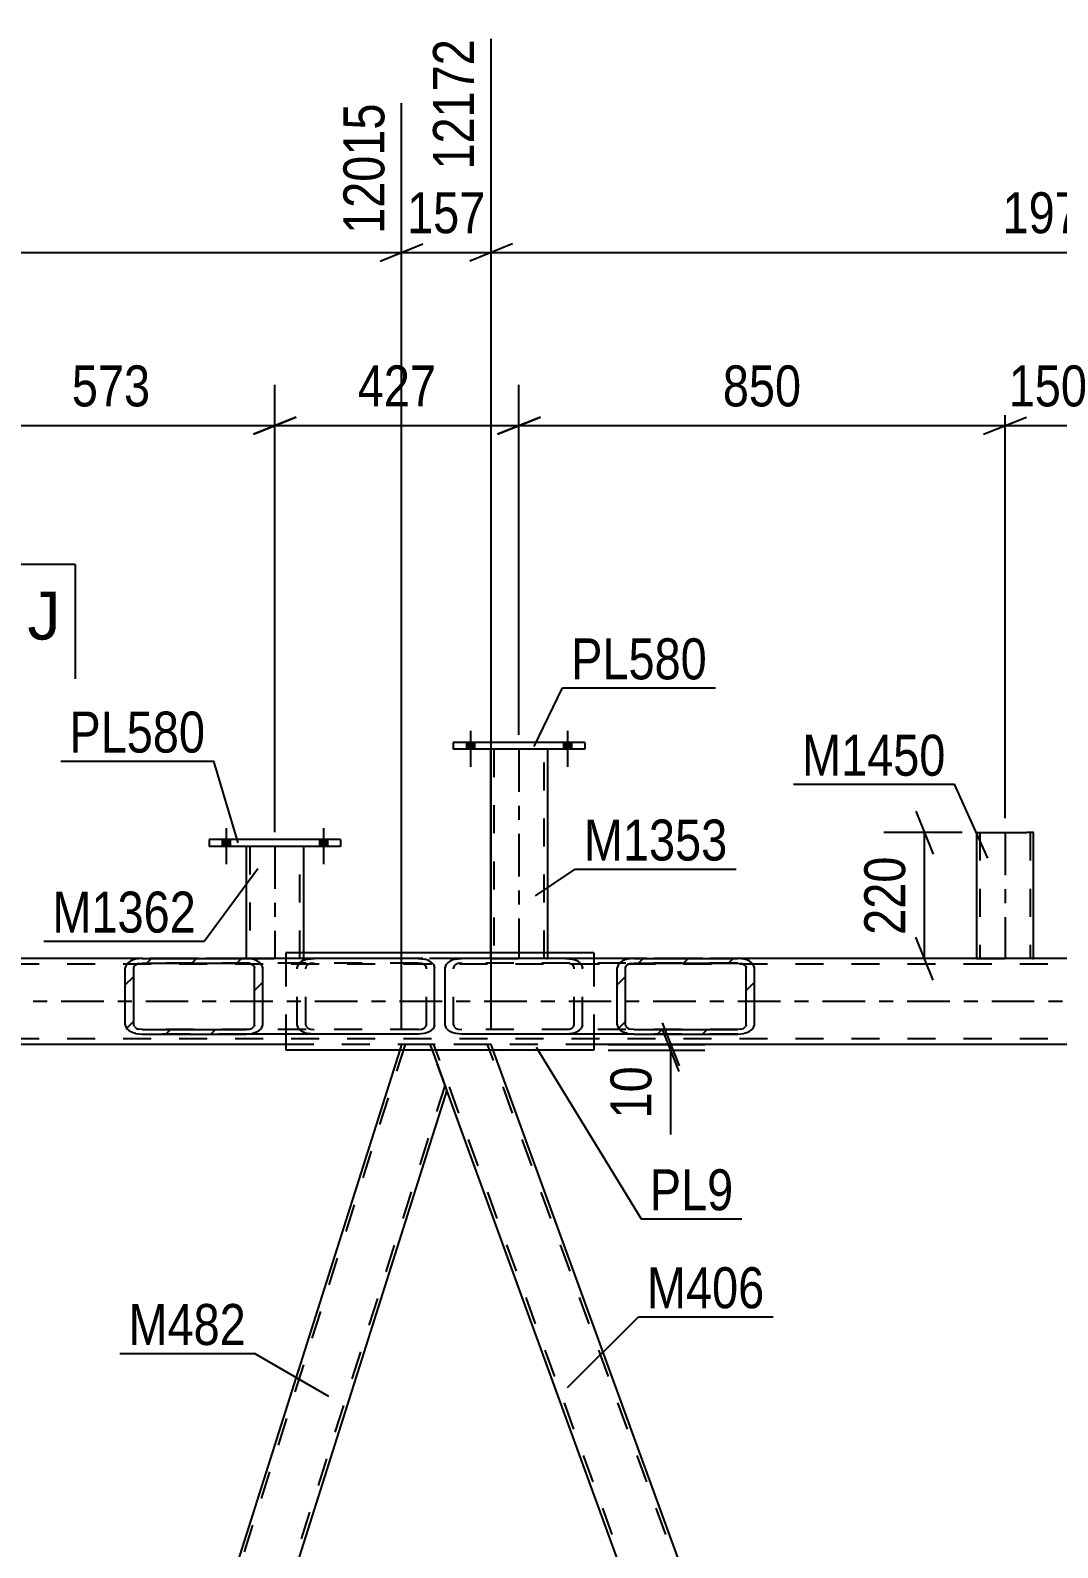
# Model space of a CAD drawing. Header units: millimetres. Extents: x -808 to 381, y -747 to 94.
# Drawn here: x -324.3 to -252.4, y -190.4 to -84.3 of the extents above; entities that cross this region are included whole.
import ezdxf

# ---------------------------------------------------------------- set-up
doc = ezdxf.new("R2010")
doc.units = ezdxf.units.MM
doc.linetypes.add('DXK_LINE_DOT2', pattern=[3.9198, 1.9599, -1.9599])
doc.linetypes.add('DXK_LINE_DOT3', pattern=[5.9187, 2.979, -0.9799, 0.9799, -0.9799])
doc.styles.add('Arial', font='arial.ttf', dxfattribs={"height": 0.2})
doc.styles.add('Arial Narrow', font='ARIALN.TTF', dxfattribs={"height": 0.2})

# ---------------------------------------------------------------- blocks, each defined once
blk = doc.blocks.new('Bolt-232923327-142959 - 79863')
at = {"linetype": 'Continuous'}
for points in [[(-310.29, -140.86), (-310.85, -140.86), (-310.85, -141.34), (-310.29, -141.34)], [(-310.29, -140.86), (-310.85, -140.86), (-310.85, -141.34), (-310.29, -141.34)], [(-303.49, -140.86), (-304.05, -140.86), (-304.05, -141.34), (-303.49, -141.34)], [(-303.49, -140.86), (-304.05, -140.86), (-304.05, -141.34), (-303.49, -141.34)]]:
    blk.add_hatch(color=1, dxfattribs=at).paths.add_polyline_path(points)
at = {"color": 1, "linetype": 'Continuous'}
for p, q in [((-310.57, -140.06), (-310.57, -142.58)), ((-310.57, -140.06), (-310.57, -142.58)), ((-303.77, -140.06), (-303.77, -142.58)), ((-303.77, -140.06), (-303.77, -142.58)), ((-310.85, -140.86), (-310.85, -141.34)), ((-310.85, -140.86), (-310.85, -141.34)), ((-310.29, -140.86), (-310.29, -141.34)), ((-310.29, -140.86), (-310.29, -141.34)), ((-304.05, -140.86), (-304.05, -141.34)), ((-304.05, -140.86), (-304.05, -141.34)), ((-303.49, -140.86), (-303.49, -141.34)), ((-303.49, -140.86), (-303.49, -141.34))]:
    blk.add_line(p, q, dxfattribs=at)
blk = doc.blocks.new('Part-232923327-79938 - 79863')
at = {"color": 7, "linetype": 'DXK_LINE_DOT2'}
for p, q in [((-111.99, -149.59), (-743.62, -149.59)), ((-112.59, -149.19), (-657, -149.19)), ((-274.78, -149.19), (-316.46, -149.19)), ((-111.99, -154.79), (-743.62, -154.79)), ((-284.85, -155.19), (-306.4, -155.19))]:
    blk.add_line(p, q, dxfattribs=at)
at = {"color": 2, "linetype": 'Continuous'}
for p, q in [((-316.46, -149.19), (-359.92, -149.19)), ((-231.33, -149.19), (-274.78, -149.19)), ((-306.4, -155.19), (-369.98, -155.19)), ((-221.26, -155.19), (-284.85, -155.19))]:
    blk.add_line(p, q, dxfattribs=at)
at = {"color": 7, "linetype": 'DXK_LINE_DOT3'}
blk.add_line((-111.99, -152.19), (-743.62, -152.19), dxfattribs=at)
blk = doc.blocks.new('Part-232923327-79876 - 79863')
at = {"linetype": 'Continuous'}
h = blk.add_hatch(dxfattribs=at)
h.set_pattern_fill('', scale=0.7, style=0, pattern_type=0)
h.set_pattern_definition([(45, (-317.537, -154.072), (-1.57154, 1.57154), [])])
h.paths.add_polyline_path([(-317.63, -153.83), (-317.54, -154.07), (-317.28, -154.28), (-316.91, -154.42), (-316.46, -154.47), (-309.18, -154.47), (-308.74, -154.42), (-308.36, -154.28), (-308.11, -154.07), (-308.02, -153.83), (-308.02, -149.83), (-308.11, -149.58), (-308.36, -149.37), (-308.74, -149.24), (-309.18, -149.19), (-316.46, -149.19), (-316.91, -149.24), (-317.28, -149.37), (-317.54, -149.58), (-317.63, -149.83)])
h.paths.add_polyline_path([(-317, -149.7), (-316.87, -149.6), (-316.68, -149.53), (-316.46, -149.51), (-309.18, -149.51), (-308.96, -149.53), (-308.77, -149.6), (-308.64, -149.7), (-308.6, -149.83), (-308.6, -153.83), (-308.64, -153.95), (-308.77, -154.05), (-308.96, -154.12), (-309.18, -154.15), (-316.46, -154.15), (-316.68, -154.12), (-316.87, -154.05), (-317, -153.95), (-317.04, -153.83), (-317.04, -149.83)])
at = {"color": 2, "linetype": 'Continuous'}
for p, q in [((-317.54, -149.58), (-317.63, -149.83)), ((-316.46, -149.19), (-316.91, -149.24)), ((-316.68, -149.53), (-316.46, -149.51)), ((-316.46, -149.19), (-309.18, -149.19)), ((-316.46, -149.51), (-309.18, -149.51)), ((-297.15, -149.19), (-309.18, -149.19)), ((-308.74, -149.24), (-309.18, -149.19)), ((-309.18, -149.51), (-308.96, -149.53)), ((-308.02, -149.83), (-308.11, -149.58)), ((-297.15, -149.19), (-296.71, -149.24)), ((-296.08, -149.58), (-295.99, -149.83)), ((-317.63, -153.83), (-317.63, -149.83)), ((-317.04, -149.83), (-317, -149.7)), ((-317.04, -153.83), (-317.04, -149.83)), ((-308.64, -149.7), (-308.6, -149.83)), ((-308.6, -153.83), (-308.6, -149.83)), ((-308.02, -153.83), (-308.02, -149.83)), ((-295.99, -153.83), (-295.99, -149.83)), ((-317.63, -153.83), (-317.54, -154.07)), ((-317, -153.95), (-317.04, -153.83)), ((-308.6, -153.83), (-308.64, -153.95)), ((-308.11, -154.07), (-308.02, -153.83)), ((-295.99, -153.83), (-296.08, -154.07)), ((-316.91, -154.42), (-316.46, -154.47)), ((-316.46, -154.15), (-316.68, -154.12)), ((-316.46, -154.15), (-309.18, -154.15)), ((-316.46, -154.47), (-309.18, -154.47)), ((-308.96, -154.12), (-309.18, -154.15)), ((-309.18, -154.47), (-308.74, -154.42)), ((-297.15, -154.47), (-309.18, -154.47)), ((-296.71, -154.42), (-297.15, -154.47))]:
    blk.add_line(p, q, dxfattribs=at)
at = {"color": 7, "linetype": 'DXK_LINE_DOT2'}
for p, q in [((-309.18, -149.19), (-316.46, -149.19)), ((-297.15, -149.51), (-316.46, -149.51)), ((-305.6, -149.83), (-305.51, -149.58)), ((-304.88, -149.24), (-304.43, -149.19)), ((-304.43, -149.51), (-304.65, -149.53)), ((-296.93, -149.53), (-297.15, -149.51)), ((-305.6, -153.83), (-305.6, -149.83)), ((-304.97, -149.7), (-305.01, -149.83)), ((-305.01, -153.83), (-305.01, -149.83)), ((-296.57, -149.83), (-296.61, -149.7)), ((-296.57, -153.83), (-296.57, -149.83)), ((-305.51, -154.07), (-305.6, -153.83)), ((-305.01, -153.83), (-304.97, -153.95)), ((-296.61, -153.95), (-296.57, -153.83)), ((-297.15, -154.15), (-316.46, -154.15)), ((-309.18, -154.47), (-316.46, -154.47)), ((-304.43, -154.47), (-304.88, -154.42)), ((-304.65, -154.12), (-304.43, -154.15)), ((-297.15, -154.15), (-296.93, -154.12))]:
    blk.add_line(p, q, dxfattribs=at)
at = {"color": 2, "linetype": 'Continuous'}
for centre, radius, start, end in [((-316.73, -150.31), 1.09, 99.5182, 138.0637), ((-316.59, -150.07), 0.545, 99.5182, 138.0637), ((-309.05, -150.07), 0.545, 41.9363, 80.4819), ((-308.92, -150.31), 1.09, 41.9363, 80.4819), ((-296.89, -150.31), 1.09, 41.9363, 80.4819), ((-316.73, -153.34), 1.09, 221.9363, 260.4819), ((-316.59, -153.59), 0.545, 221.9363, 260.4819), ((-309.05, -153.59), 0.545, 279.5182, 318.0637), ((-308.92, -153.34), 1.09, 279.5182, 318.0637), ((-296.89, -153.34), 1.09, 279.5182, 318.0637)]:
    blk.add_arc(centre, radius, start, end, dxfattribs=at)
at = {"color": 7, "linetype": 'DXK_LINE_DOT2'}
for centre, radius, start, end in [((-304.7, -150.31), 1.09, 99.5182, 138.0637), ((-304.56, -150.07), 0.545, 99.5182, 138.0637), ((-297.02, -150.07), 0.545, 41.9363, 80.4819), ((-304.7, -153.34), 1.09, 221.9363, 260.4819), ((-304.56, -153.59), 0.545, 221.9363, 260.4819), ((-297.02, -153.59), 0.545, 279.5182, 318.0637)]:
    blk.add_arc(centre, radius, start, end, dxfattribs=at)
blk = doc.blocks.new('Part-232923327-79948 - 79863')
at = {"linetype": 'Continuous'}
h = blk.add_hatch(dxfattribs=at)
h.set_pattern_fill('', scale=0.7, style=0, pattern_type=0)
h.set_pattern_definition([(45, (-283.1393, -154.072), (-1.57154, 1.57154), [])])
h.paths.add_polyline_path([(-283.23, -153.83), (-283.14, -154.07), (-282.89, -154.28), (-282.51, -154.42), (-282.06, -154.47), (-274.78, -154.47), (-274.34, -154.42), (-273.96, -154.28), (-273.71, -154.07), (-273.62, -153.83), (-273.62, -149.83), (-273.71, -149.58), (-273.96, -149.37), (-274.34, -149.24), (-274.78, -149.19), (-282.06, -149.19), (-282.51, -149.24), (-282.89, -149.37), (-283.14, -149.58), (-283.23, -149.83)])
h.paths.add_polyline_path([(-282.6, -149.7), (-282.48, -149.6), (-282.29, -149.53), (-282.06, -149.51), (-274.78, -149.51), (-274.56, -149.53), (-274.37, -149.6), (-274.25, -149.7), (-274.2, -149.83), (-274.2, -153.83), (-274.25, -153.95), (-274.37, -154.05), (-274.56, -154.12), (-274.78, -154.15), (-282.06, -154.15), (-282.29, -154.12), (-282.48, -154.05), (-282.6, -153.95), (-282.65, -153.83), (-282.65, -149.83)])
at = {"color": 2, "linetype": 'Continuous'}
for p, q in [((-295.26, -149.83), (-295.17, -149.58)), ((-294.54, -149.24), (-294.09, -149.19)), ((-282.06, -149.19), (-294.09, -149.19)), ((-283.14, -149.58), (-283.23, -149.83)), ((-282.06, -149.19), (-282.51, -149.24)), ((-282.29, -149.53), (-282.06, -149.51)), ((-282.06, -149.19), (-274.78, -149.19)), ((-282.06, -149.51), (-274.78, -149.51)), ((-274.34, -149.24), (-274.78, -149.19)), ((-274.78, -149.51), (-274.56, -149.53)), ((-273.62, -149.83), (-273.71, -149.58)), ((-295.26, -153.83), (-295.26, -149.83)), ((-283.23, -153.83), (-283.23, -149.83)), ((-282.65, -149.83), (-282.6, -149.7)), ((-282.65, -153.83), (-282.65, -149.83)), ((-274.25, -149.7), (-274.2, -149.83)), ((-274.2, -153.83), (-274.2, -149.83)), ((-273.62, -153.83), (-273.62, -149.83)), ((-295.17, -154.07), (-295.26, -153.83)), ((-283.23, -153.83), (-283.14, -154.07)), ((-282.6, -153.95), (-282.65, -153.83)), ((-274.2, -153.83), (-274.25, -153.95)), ((-273.71, -154.07), (-273.62, -153.83)), ((-294.09, -154.47), (-294.54, -154.42)), ((-282.06, -154.47), (-294.09, -154.47)), ((-282.51, -154.42), (-282.06, -154.47)), ((-282.06, -154.15), (-282.29, -154.12)), ((-282.06, -154.15), (-274.78, -154.15)), ((-282.06, -154.47), (-274.78, -154.47)), ((-274.56, -154.12), (-274.78, -154.15)), ((-274.78, -154.47), (-274.34, -154.42))]:
    blk.add_line(p, q, dxfattribs=at)
at = {"color": 7, "linetype": 'DXK_LINE_DOT2'}
for p, q in [((-294.09, -149.51), (-294.32, -149.53)), ((-274.78, -149.51), (-294.09, -149.51)), ((-286.81, -149.19), (-286.37, -149.24)), ((-286.59, -149.53), (-286.81, -149.51)), ((-285.74, -149.58), (-285.65, -149.83)), ((-274.78, -149.19), (-282.06, -149.19)), ((-294.63, -149.7), (-294.68, -149.83)), ((-294.68, -153.83), (-294.68, -149.83)), ((-286.23, -149.83), (-286.28, -149.7)), ((-286.23, -153.83), (-286.23, -149.83)), ((-285.65, -153.83), (-285.65, -149.83)), ((-294.68, -153.83), (-294.63, -153.95)), ((-286.28, -153.95), (-286.23, -153.83)), ((-285.65, -153.83), (-285.74, -154.07)), ((-294.32, -154.12), (-294.09, -154.15)), ((-274.78, -154.15), (-294.09, -154.15)), ((-286.81, -154.15), (-286.59, -154.12)), ((-286.37, -154.42), (-286.81, -154.47)), ((-274.78, -154.47), (-282.06, -154.47))]:
    blk.add_line(p, q, dxfattribs=at)
at = {"color": 2, "linetype": 'Continuous'}
for centre, radius, start, end in [((-294.36, -150.31), 1.09, 99.5182, 138.0637), ((-282.33, -150.31), 1.09, 99.5182, 138.0637), ((-282.2, -150.07), 0.545, 99.5182, 138.0637), ((-274.65, -150.07), 0.545, 41.9363, 80.4819), ((-274.52, -150.31), 1.09, 41.9363, 80.4819), ((-294.36, -153.34), 1.09, 221.9363, 260.4819), ((-282.33, -153.34), 1.09, 221.9363, 260.4819), ((-282.2, -153.59), 0.545, 221.9363, 260.4819), ((-274.65, -153.59), 0.545, 279.5182, 318.0637), ((-274.52, -153.34), 1.09, 279.5182, 318.0637)]:
    blk.add_arc(centre, radius, start, end, dxfattribs=at)
at = {"color": 7, "linetype": 'DXK_LINE_DOT2'}
for centre, radius, start, end in [((-294.23, -150.07), 0.545, 99.5182, 138.0637), ((-286.68, -150.07), 0.545, 41.9363, 80.4819), ((-286.55, -150.31), 1.09, 41.9363, 80.4819), ((-294.23, -153.59), 0.545, 221.9363, 260.4819), ((-286.68, -153.59), 0.545, 279.5182, 318.0637), ((-286.55, -153.34), 1.09, 279.5182, 318.0637)]:
    blk.add_arc(centre, radius, start, end, dxfattribs=at)
blk = doc.blocks.new('Part-232923327-79903 - 79863')
at = {"color": 7, "linetype": 'DXK_LINE_DOT2'}
for p, q in [((-292.04, -155.19), (-296.3, -155.19)), ((-295.13, -158.39), (-296.3, -155.19)), ((-252.73, -274.19), (-296.04, -155.19)), ((-248.98, -274.19), (-292.29, -155.19)), ((-291.89, -155.59), (-292.04, -155.19))]:
    blk.add_line(p, q, dxfattribs=at)
at = {"color": 2, "linetype": 'Continuous'}
for p, q in [((-249.89, -270.98), (-291.89, -155.59)), ((-253.13, -273.79), (-295.13, -158.39))]:
    blk.add_line(p, q, dxfattribs=at)
blk = doc.blocks.new('Part-232923327-79910 - 79863')
at = {"color": 2, "linetype": 'Continuous'}
for p, q in [((-298.43, -155.59), (-335.03, -270.98)), ((-295.4, -157.65), (-296.15, -155.59)), ((-295.13, -158.39), (-295.4, -157.65)), ((-295.13, -158.39), (-331.72, -273.79))]:
    blk.add_line(p, q, dxfattribs=at)
at = {"color": 7, "linetype": 'DXK_LINE_DOT2'}
for p, q in [((-298.06, -155.19), (-334.89, -271.35)), ((-298.31, -155.19), (-298.43, -155.59)), ((-296.3, -155.19), (-298.31, -155.19)), ((-296.15, -155.59), (-296.3, -155.19)), ((-295.26, -158.02), (-332.1, -274.19)), ((-295.13, -158.39), (-295.35, -157.79))]:
    blk.add_line(p, q, dxfattribs=at)
blk = doc.blocks.new('Part-232923327-142907 - 79863')
at = {"color": 2, "linetype": 'Continuous'}
for p, q in [((-309.17, -141.34), (-309.17, -149.19)), ((-305.17, -141.34), (-305.17, -148.79))]:
    blk.add_line(p, q, dxfattribs=at)
at = {"color": 7, "linetype": 'DXK_LINE_DOT2'}
for p, q in [((-305.17, -141.34), (-309.17, -141.34)), ((-308.93, -141.34), (-308.93, -149.19)), ((-305.41, -149.19), (-305.41, -141.34)), ((-309.17, -149.19), (-309.17, -149.19)), ((-309.17, -149.19), (-305.17, -149.19)), ((-305.17, -148.79), (-305.17, -149.19))]:
    blk.add_line(p, q, dxfattribs=at)
at = {"color": 7, "linetype": 'DXK_LINE_DOT3'}
blk.add_line((-307.17, -141.34), (-307.17, -149.19), dxfattribs=at)
blk = doc.blocks.new('Part-232923327-79959 - 79863')
at = {"color": 2, "linetype": 'Continuous'}
for p, q in [((-306.4, -148.79), (-306.4, -149.19)), ((-284.85, -148.79), (-306.4, -148.79)), ((-284.85, -148.79), (-284.85, -149.19)), ((-306.4, -154.47), (-306.4, -155.59)), ((-284.85, -154.47), (-284.85, -155.59)), ((-284.85, -155.59), (-306.4, -155.59))]:
    blk.add_line(p, q, dxfattribs=at)
at = {"color": 7, "linetype": 'DXK_LINE_DOT2'}
for p, q in [((-306.4, -149.19), (-306.4, -154.47)), ((-284.85, -149.19), (-284.85, -154.47))]:
    blk.add_line(p, q, dxfattribs=at)
blk = doc.blocks.new('Part-232923327-142908 - 79863')
at = {"color": 2, "linetype": 'Continuous'}
for p, q in [((-302.57, -140.86), (-311.77, -140.86)), ((-311.77, -140.86), (-311.77, -141.34)), ((-302.57, -140.86), (-302.57, -141.34)), ((-302.57, -141.34), (-311.77, -141.34))]:
    blk.add_line(p, q, dxfattribs=at)
blk = doc.blocks.new('Part-232923327-142878 - 79863')
at = {"color": 2, "linetype": 'Continuous'}
for p, q in [((-292.09, -134.55), (-292.09, -148.79)), ((-288.09, -134.55), (-288.09, -148.79))]:
    blk.add_line(p, q, dxfattribs=at)
at = {"color": 7, "linetype": 'DXK_LINE_DOT2'}
for p, q in [((-288.09, -134.55), (-292.09, -134.55)), ((-291.85, -134.55), (-291.85, -149.19)), ((-288.33, -149.19), (-288.33, -134.55)), ((-292.09, -148.79), (-292.09, -149.19)), ((-292.09, -149.19), (-288.09, -149.19)), ((-288.09, -148.79), (-288.09, -149.19))]:
    blk.add_line(p, q, dxfattribs=at)
at = {"color": 7, "linetype": 'DXK_LINE_DOT3'}
blk.add_line((-290.09, -134.55), (-290.09, -149.19), dxfattribs=at)
blk = doc.blocks.new('Part-232923327-142879 - 79863')
at = {"color": 2, "linetype": 'Continuous'}
for p, q in [((-285.49, -134.07), (-294.69, -134.07)), ((-294.69, -134.07), (-294.69, -134.55)), ((-285.49, -134.55), (-294.69, -134.55)), ((-285.49, -134.07), (-285.49, -134.55))]:
    blk.add_line(p, q, dxfattribs=at)
blk = doc.blocks.new('Part-232923327-142909 - 79863')
at = {"color": 2, "linetype": 'Continuous'}
for p, q in [((-258.09, -140.38), (-258.09, -149.19)), ((-258.09, -140.38), (-254.57, -140.38)), ((-254.09, -140.38), (-254.57, -140.38)), ((-254.09, -149.19), (-254.09, -140.38))]:
    blk.add_line(p, q, dxfattribs=at)
at = {"color": 7, "linetype": 'DXK_LINE_DOT2'}
for p, q in [((-257.85, -140.38), (-257.85, -149.19)), ((-257.85, -140.38), (-257.83, -140.38)), ((-257.83, -140.38), (-257.79, -140.38)), ((-257.79, -140.38), (-257.78, -140.38)), ((-254.33, -140.38), (-254.33, -149.19)), ((-258.09, -149.19), (-258.09, -149.19)), ((-258.09, -149.19), (-254.09, -149.19)), ((-254.09, -149.19), (-254.09, -149.19)), ((-254.09, -149.19), (-254.09, -149.19))]:
    blk.add_line(p, q, dxfattribs=at)
at = {"color": 7, "linetype": 'DXK_LINE_DOT3'}
blk.add_line((-256.09, -140.38), (-256.09, -149.19), dxfattribs=at)
blk = doc.blocks.new('Bolt-232923327-142946 - 79863')
at = {"linetype": 'Continuous'}
for points in [[(-293.21, -134.07), (-293.77, -134.07), (-293.77, -134.55), (-293.21, -134.55)], [(-293.21, -134.07), (-293.77, -134.07), (-293.77, -134.55), (-293.21, -134.55)], [(-286.41, -134.07), (-286.97, -134.07), (-286.97, -134.55), (-286.41, -134.55)], [(-286.41, -134.07), (-286.97, -134.07), (-286.97, -134.55), (-286.41, -134.55)]]:
    blk.add_hatch(color=1, dxfattribs=at).paths.add_polyline_path(points)
at = {"color": 1, "linetype": 'Continuous'}
for p, q in [((-293.49, -133.27), (-293.49, -135.79)), ((-293.49, -133.27), (-293.49, -135.79)), ((-286.69, -133.27), (-286.69, -135.79)), ((-286.69, -133.27), (-286.69, -135.79)), ((-293.77, -134.07), (-293.77, -134.55)), ((-293.77, -134.07), (-293.77, -134.55)), ((-293.21, -134.07), (-293.21, -134.55)), ((-293.21, -134.07), (-293.21, -134.55)), ((-286.97, -134.07), (-286.97, -134.55)), ((-286.97, -134.07), (-286.97, -134.55)), ((-286.41, -134.07), (-286.41, -134.55)), ((-286.41, -134.07), (-286.41, -134.55))]:
    blk.add_line(p, q, dxfattribs=at)
blk = doc.blocks.new('StraightDimension-232923327-156598 - 79863')
at = {"color": 7, "linetype": 'Continuous'}
for p, q in [((-307.17, -140.34), (-307.17, -109.07)), ((-290.09, -133.55), (-290.09, -109.07)), ((-305.67, -111.32), (-308.67, -112.52)), ((-291.59, -112.52), (-288.59, -111.32)), ((-307.17, -111.92), (-290.09, -111.92))]:
    blk.add_line(p, q, dxfattribs=at)
at = {"color": 0}
blk.add_wipeout([(-295.29, -111.17), (-295.29, -106.97), (-301.97, -106.97), (-301.97, -111.17)], dxfattribs=at)
at = {"color": 3, "style": 'Arial Narrow'}
blk.add_text('427', height=2.863, dxfattribs=at).set_placement((-301.37, -110.57))
blk = doc.blocks.new('StraightDimension-232923327-123359 - 79863')
at = {"color": 7, "linetype": 'Continuous'}
for p, q in [((-292.04, -154.19), (-292.04, -84.87)), ((-298.31, -154.19), (-298.31, -89.37)), ((-299.81, -100.41), (-296.81, -99.21)), ((-290.54, -99.21), (-293.54, -100.41)), ((-298.31, -99.81), (-292.04, -99.81))]:
    blk.add_line(p, q, dxfattribs=at)
at = {"color": 0}
blk.add_wipeout([(-291.83, -99.06), (-291.83, -94.86), (-298.52, -94.86), (-298.52, -99.06)], dxfattribs=at)
at = {"color": 3, "style": 'Arial Narrow'}
blk.add_text('157', height=2.863, dxfattribs=at).set_placement((-297.92, -98.46))
at = {"color": 0, "linetype": 'Continuous'}
blk.add_wipeout([(-292.64, -84.27), (-296.84, -84.27), (-296.84, -94.61), (-292.64, -94.61)], dxfattribs=at)
at = {"color": 3, "linetype": 'Continuous', "style": 'Arial Narrow'}
blk.add_text('12172', height=2.863, rotation=90.0002, dxfattribs=at).set_placement((-293.24, -94.01))
blk = doc.blocks.new('StraightDimension-232923327-156597 - 79863')
at = {"color": 7, "linetype": 'Continuous'}
for p, q in [((-290.09, -133.55), (-290.09, -109.07)), ((-256.09, -139.38), (-256.09, -109.07)), ((-288.59, -111.32), (-291.59, -112.52)), ((-257.59, -112.52), (-254.59, -111.32)), ((-290.09, -111.92), (-256.09, -111.92))]:
    blk.add_line(p, q, dxfattribs=at)
at = {"color": 0}
blk.add_wipeout([(-269.75, -111.17), (-269.75, -106.97), (-276.43, -106.97), (-276.43, -111.17)], dxfattribs=at)
at = {"color": 3, "style": 'Arial Narrow'}
blk.add_text('850', height=2.863, dxfattribs=at).set_placement((-275.83, -110.57))
blk = doc.blocks.new('StraightDimension-232923327-156599 - 79863')
at = {"color": 7, "linetype": 'Continuous'}
for p, q in [((-330.09, -133.55), (-330.09, -109.07)), ((-307.17, -140.34), (-307.17, -109.07)), ((-328.59, -111.32), (-331.59, -112.52)), ((-308.67, -112.52), (-305.67, -111.32)), ((-330.09, -111.92), (-307.17, -111.92))]:
    blk.add_line(p, q, dxfattribs=at)
at = {"color": 0}
blk.add_wipeout([(-315.29, -111.17), (-315.29, -106.97), (-321.97, -106.97), (-321.97, -111.17)], dxfattribs=at)
at = {"color": 3, "style": 'Arial Narrow'}
blk.add_text('573', height=2.863, dxfattribs=at).set_placement((-321.37, -110.57))
blk = doc.blocks.new('StraightDimension-232923327-156596 - 79863')
at = {"color": 7, "linetype": 'Continuous'}
for p, q in [((-256.09, -139.38), (-256.09, -109.07)), ((-250.09, -132.59), (-250.09, -109.07)), ((-257.59, -112.52), (-254.59, -111.32)), ((-248.59, -111.32), (-251.59, -112.52)), ((-256.09, -111.92), (-250.09, -111.92))]:
    blk.add_line(p, q, dxfattribs=at)
at = {"color": 0}
blk.add_wipeout([(-249.75, -111.17), (-249.75, -106.97), (-256.43, -106.97), (-256.43, -111.17)], dxfattribs=at)
at = {"color": 3, "style": 'Arial Narrow'}
blk.add_text('150', height=2.863, dxfattribs=at).set_placement((-255.83, -110.57))
blk = doc.blocks.new('StraightDimension-232923327-123358 - 79863')
at = {"color": 7, "linetype": 'Continuous'}
for p, q in [((-292.04, -154.19), (-292.04, -84.87)), ((-213.17, -154.19), (-213.17, -89.37)), ((-290.54, -99.21), (-293.54, -100.41)), ((-214.67, -100.41), (-211.67, -99.21)), ((-292.04, -99.81), (-213.17, -99.81))]:
    blk.add_line(p, q, dxfattribs=at)
at = {"color": 0}
blk.add_wipeout([(-248.35, -99.06), (-248.35, -94.86), (-256.86, -94.86), (-256.86, -99.06)], dxfattribs=at)
at = {"color": 3, "style": 'Arial Narrow'}
blk.add_text('1972', height=2.863, dxfattribs=at).set_placement((-256.26, -98.46))
at = {"color": 0, "linetype": 'Continuous'}
blk.add_wipeout([(-213.77, -88.77), (-217.97, -88.77), (-217.97, -99.11), (-213.77, -99.11)], dxfattribs=at)
at = {"color": 3, "linetype": 'Continuous', "style": 'Arial Narrow'}
blk.add_text('14144', height=2.863, rotation=90.0002, dxfattribs=at).set_placement((-214.37, -98.51))
blk = doc.blocks.new('StraightDimension-232923327-123360 - 79863')
at = {"color": 7, "linetype": 'Continuous'}
for p, q in [((-377.17, -154.19), (-377.17, -84.87)), ((-298.31, -154.19), (-298.31, -89.37)), ((-375.67, -99.21), (-378.67, -100.41)), ((-299.81, -100.41), (-296.81, -99.21)), ((-377.17, -99.81), (-298.31, -99.81))]:
    blk.add_line(p, q, dxfattribs=at)
at = {"color": 0}
blk.add_wipeout([(-333.48, -99.06), (-333.48, -94.86), (-342, -94.86), (-342, -99.06)], dxfattribs=at)
at = {"color": 3, "style": 'Arial Narrow'}
blk.add_text('1972', height=2.863, dxfattribs=at).set_placement((-341.4, -98.46))
at = {"color": 0, "linetype": 'Continuous'}
blk.add_wipeout([(-298.91, -88.77), (-303.11, -88.77), (-303.11, -99.11), (-298.91, -99.11)], dxfattribs=at)
at = {"color": 3, "linetype": 'Continuous', "style": 'Arial Narrow'}
blk.add_text('12015', height=2.863, rotation=90.0002, dxfattribs=at).set_placement((-299.51, -98.51))
blk = doc.blocks.new('StraightDimension-232923327-157821 - 79863')
at = {"color": 7, "linetype": 'Continuous'}
for p, q in [((-262.32, -138.88), (-261.12, -141.88)), ((-259.09, -140.38), (-264.57, -140.38)), ((-261.72, -149.19), (-261.72, -140.38)), ((-261.12, -150.69), (-262.32, -147.69)), ((-259.09, -149.19), (-264.57, -149.19))]:
    blk.add_line(p, q, dxfattribs=at)
at = {"color": 0}
blk.add_wipeout([(-262.47, -141.44), (-266.67, -141.44), (-266.67, -148.13), (-262.47, -148.13)], dxfattribs=at)
at = {"color": 3, "style": 'Arial Narrow'}
blk.add_text('220', height=2.863, rotation=90.0002, dxfattribs=at).set_placement((-263.07, -147.53))
blk = doc.blocks.new('StraightDimension-232923327-158082 - 79863')
at = {"color": 7, "linetype": 'Continuous'}
for p, q in [((-280.08, -153.69), (-278.88, -156.69)), ((-278.88, -157.09), (-280.08, -154.09)), ((-283.85, -155.19), (-277.08, -155.19)), ((-283.85, -155.59), (-277.08, -155.59)), ((-279.48, -155.59), (-279.48, -155.19)), ((-279.48, -155.59), (-279.48, -161.49)), ((-279.48, -155.59), (-279.48, -161.49))]:
    blk.add_line(p, q, dxfattribs=at)
at = {"color": 0}
blk.add_wipeout([(-280.23, -156.11), (-284.43, -156.11), (-284.43, -160.97), (-280.23, -160.97)], dxfattribs=at)
at = {"color": 3, "style": 'Arial Narrow'}
blk.add_text('10', height=2.863, rotation=90.0002, dxfattribs=at).set_placement((-280.83, -160.37))
blk = doc.blocks.new('Mark-232923327-84449 - 79863')
at = {"color": 30, "linetype": 'Continuous'}
for p in [(-318.01, -176.81), (-303.39, -179.81)]:
    blk.add_line(p, (-308.59, -176.81), dxfattribs=at)
at = {"color": 0}
blk.add_wipeout([(-309.19, -176.21), (-309.19, -173.21), (-317.41, -173.21), (-317.41, -176.21)], dxfattribs=at)
blk.add_wipeout([(-309.19, -176.21), (-309.19, -173.21), (-317.41, -173.21), (-317.41, -176.21)], dxfattribs=at)
at = {"color": 3, "style": 'Arial Narrow'}
blk.add_text('M482', height=2.863, dxfattribs=at).set_placement((-317.41, -176.21))
blk = doc.blocks.new('Mark-232923327-84431 - 79863')
at = {"color": 30, "linetype": 'Continuous'}
for p, q in [((-286.69, -179.19), (-281.74, -174.24)), ((-281.74, -174.24), (-272.32, -174.24))]:
    blk.add_line(p, q, dxfattribs=at)
at = {"color": 0}
blk.add_wipeout([(-272.92, -173.64), (-272.92, -170.64), (-281.14, -170.64), (-281.14, -173.64)], dxfattribs=at)
blk.add_wipeout([(-272.92, -173.64), (-272.92, -170.64), (-281.14, -170.64), (-281.14, -173.64)], dxfattribs=at)
at = {"color": 3, "style": 'Arial Narrow'}
blk.add_text('M406', height=2.863, dxfattribs=at).set_placement((-281.14, -173.64))
blk = doc.blocks.new('Mark-232923327-157496 - 79863')
at = {"color": 30, "linetype": 'Continuous'}
for p in [(-308.36, -142.92), (-323.33, -147.97)]:
    blk.add_line(p, (-312.08, -147.97), dxfattribs=at)
at = {"color": 0}
blk.add_wipeout([(-312.68, -147.37), (-312.68, -144.37), (-322.73, -144.37), (-322.73, -147.37)], dxfattribs=at)
blk.add_wipeout([(-312.68, -147.37), (-312.68, -144.37), (-322.73, -144.37), (-322.73, -147.37)], dxfattribs=at)
at = {"color": 3, "style": 'Arial Narrow'}
blk.add_text('M1362', height=2.863, dxfattribs=at).set_placement((-322.73, -147.37))
blk = doc.blocks.new('Mark-232923327-157502 - 79863')
at = {"color": 30, "linetype": 'Continuous'}
for p in [(-270.89, -137), (-257.28, -142.16)]:
    blk.add_line(p, (-259.63, -137), dxfattribs=at)
at = {"color": 0}
blk.add_wipeout([(-260.23, -136.4), (-260.23, -133.4), (-270.29, -133.4), (-270.29, -136.4)], dxfattribs=at)
blk.add_wipeout([(-260.23, -136.4), (-260.23, -133.4), (-270.29, -133.4), (-270.29, -136.4)], dxfattribs=at)
at = {"color": 3, "style": 'Arial Narrow'}
blk.add_text('M1450', height=2.863, dxfattribs=at).set_placement((-270.29, -136.4))
blk = doc.blocks.new('SectionMark-232923327-108395 - 79863')
at = {"color": 6, "linetype": 'Continuous'}
for q in [(-329.14, -121.63), (-321.14, -129.63)]:
    blk.add_line((-321.14, -121.63), q, dxfattribs=at)
at = {"color": 0, "linetype": 'Continuous'}
blk.add_wipeout([(-322.14, -126.88), (-322.14, -123.38), (-324.48, -123.38), (-324.48, -126.88)], dxfattribs=at)
at = {"color": 3, "linetype": 'Continuous', "style": 'Arial'}
blk.add_text('J', height=3.34, dxfattribs=at).set_placement((-324.48, -126.88))
blk = doc.blocks.new('Mark-232923327-158073 - 79863')
at = {"color": 30, "linetype": 'Continuous'}
for p, q in [((-288.9, -155.39), (-281.54, -167.39)), ((-281.54, -167.39), (-274.49, -167.39))]:
    blk.add_line(p, q, dxfattribs=at)
at = {"color": 0}
blk.add_wipeout([(-275.09, -166.79), (-275.09, -163.79), (-280.94, -163.79), (-280.94, -166.79)], dxfattribs=at)
blk.add_wipeout([(-275.09, -166.79), (-275.09, -163.79), (-280.94, -163.79), (-280.94, -166.79)], dxfattribs=at)
at = {"color": 3, "style": 'Arial Narrow'}
blk.add_text('PL9', height=2.863, dxfattribs=at).set_placement((-280.94, -166.79))
blk = doc.blocks.new('Mark-232923327-157460 - 79863')
at = {"color": 30, "linetype": 'Continuous'}
for p, q in [((-288.93, -144.79), (-286.15, -142.93)), ((-286.15, -142.93), (-274.9, -142.93))]:
    blk.add_line(p, q, dxfattribs=at)
at = {"color": 0}
blk.add_wipeout([(-275.5, -142.33), (-275.5, -139.33), (-285.55, -139.33), (-285.55, -142.33)], dxfattribs=at)
blk.add_wipeout([(-275.5, -142.33), (-275.5, -139.33), (-285.55, -139.33), (-285.55, -142.33)], dxfattribs=at)
at = {"color": 3, "style": 'Arial Narrow'}
blk.add_text('M1353', height=2.863, dxfattribs=at).set_placement((-285.55, -142.33))
blk = doc.blocks.new('Mark-232923327-157463 - 79863')
at = {"color": 30, "linetype": 'Continuous'}
for p, q in [((-289.04, -134.35), (-287.04, -130.26)), ((-287.04, -130.26), (-276.34, -130.26))]:
    blk.add_line(p, q, dxfattribs=at)
at = {"color": 0}
blk.add_wipeout([(-276.94, -129.66), (-276.94, -126.66), (-286.44, -126.66), (-286.44, -129.66)], dxfattribs=at)
blk.add_wipeout([(-276.94, -129.66), (-276.94, -126.66), (-286.44, -126.66), (-286.44, -129.66)], dxfattribs=at)
at = {"color": 3, "style": 'Arial Narrow'}
blk.add_text('PL580', height=2.863, dxfattribs=at).set_placement((-286.44, -129.66))
blk = doc.blocks.new('Mark-232923327-157499 - 79863')
at = {"color": 30, "linetype": 'Continuous'}
for p in [(-322.14, -135.38), (-309.73, -141.09)]:
    blk.add_line(p, (-311.43, -135.38), dxfattribs=at)
at = {"color": 0}
blk.add_wipeout([(-312.03, -134.78), (-312.03, -131.78), (-321.54, -131.78), (-321.54, -134.78)], dxfattribs=at)
blk.add_wipeout([(-312.03, -134.78), (-312.03, -131.78), (-321.54, -131.78), (-321.54, -134.78)], dxfattribs=at)
at = {"color": 3, "style": 'Arial Narrow'}
blk.add_text('PL580', height=2.863, dxfattribs=at).set_placement((-321.54, -134.78))

msp = doc.modelspace()

# ---------------------------------------------------------------- block references
for name in ['Bolt-232923327-142946 - 79863', 'Part-232923327-142879 - 79863', 'Part-232923327-142878 - 79863', 'Bolt-232923327-142959 - 79863', 'Part-232923327-142908 - 79863', 'Part-232923327-142909 - 79863', 'Part-232923327-142907 - 79863', 'Part-232923327-79938 - 79863', 'Part-232923327-79876 - 79863', 'Part-232923327-79959 - 79863', 'Part-232923327-79948 - 79863', 'Part-232923327-79910 - 79863', 'Part-232923327-79903 - 79863']:
    msp.add_blockref(name, (0, 0))

# ---------------------------------------------------------------- next in the draw order: block references
for name in ['StraightDimension-232923327-156598 - 79863', 'Mark-232923327-84431 - 79863', 'Mark-232923327-84449 - 79863']:
    msp.add_blockref(name, (0, 0))

# ---------------------------------------------------------------- next in the draw order: block references
for name in ['StraightDimension-232923327-123359 - 79863', 'StraightDimension-232923327-156599 - 79863']:
    msp.add_blockref(name, (0, 0))

# ---------------------------------------------------------------- next in the draw order: block references
for name in ['StraightDimension-232923327-123360 - 79863', 'StraightDimension-232923327-156597 - 79863']:
    msp.add_blockref(name, (0, 0))

# ---------------------------------------------------------------- next in the draw order: block references
for name in ['StraightDimension-232923327-156596 - 79863', 'Mark-232923327-157496 - 79863']:
    msp.add_blockref(name, (0, 0))

# ---------------------------------------------------------------- next in the draw order: block references
for name in ['StraightDimension-232923327-123358 - 79863', 'SectionMark-232923327-108395 - 79863']:
    msp.add_blockref(name, (0, 0))

# ---------------------------------------------------------------- next in the draw order: block references
for name in ['Mark-232923327-157463 - 79863', 'Mark-232923327-157499 - 79863', 'StraightDimension-232923327-157821 - 79863', 'Mark-232923327-157460 - 79863', 'StraightDimension-232923327-158082 - 79863']:
    msp.add_blockref(name, (0, 0))

# ---------------------------------------------------------------- next in the draw order: block references
for name in ['Mark-232923327-157502 - 79863', 'Mark-232923327-158073 - 79863']:
    msp.add_blockref(name, (0, 0))

doc.saveas('drawing.dxf')
